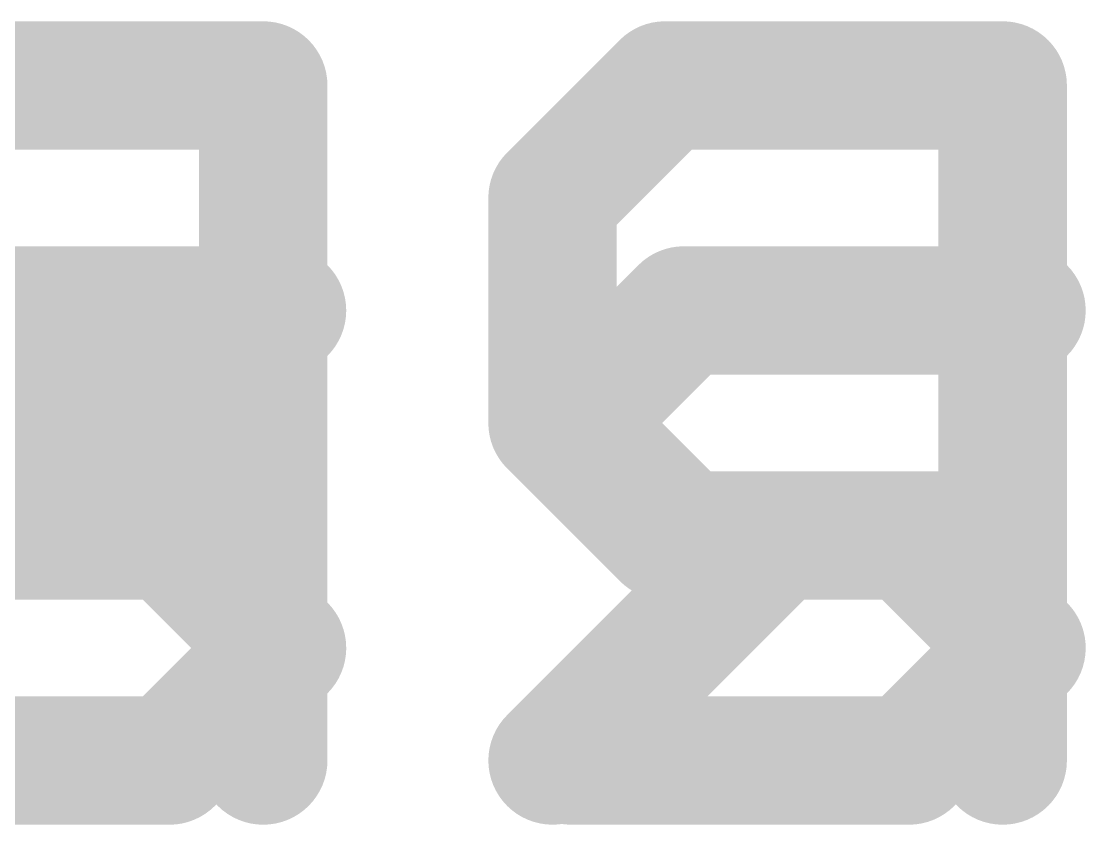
# Model space of a CAD drawing. Extents: x -19.1 to 53.5, y -15.6 to 59.8.
# Drawn here: x 32.636 to 34.32, y 17.78 to 19.051 of the extents above; entities that cross this region are included whole.
import ezdxf

# ---------------------------------------------------------------- set-up
doc = ezdxf.new("R2010")
doc.units = 0
doc.layers.add('21', color=41, linetype='CONTINUOUS')
doc.layers.add('22', color=40, linetype='CONTINUOUS')

msp = doc.modelspace()

# ---------------------------------------------------------------- linework, layer by layer
at = {"layer": '21', "const_width": 0.2032}
for points in [[(32.5148, 18.5934), (33.0487, 18.5934)], [(33.5063, 18.4155), (33.6842, 18.5934)], [(33.6842, 18.5934), (34.2181, 18.5934)], [(33.6842, 18.2375), (33.5063, 18.4155)], [(32.8707, 18.2375), (32.5148, 18.2375)], [(33.0487, 18.0596), (32.8707, 18.2375)], [(34.0401, 18.2375), (33.6842, 18.2375)], [(34.2181, 18.0596), (34.0401, 18.2375)], [(32.8707, 17.8816), (33.0487, 18.0596)], [(34.0401, 17.8816), (34.2181, 18.0596)], [(32.3369, 17.8816), (32.8707, 17.8816)], [(33.5063, 17.8816), (34.0401, 17.8816)]]:
    msp.add_lwpolyline(points, dxfattribs=at)
at = {"layer": '21', "const_width": 0.1016}
for points in [[(33.0487, 18.5426, 1), (33.0487, 18.6442)], [(33.6842, 18.6442, 1), (33.6842, 18.5426)], [(33.7201, 18.5575, 1), (33.6483, 18.6293)], [(34.2181, 18.5426, 1), (34.2181, 18.6442)], [(33.5422, 18.4514, 1), (33.4703, 18.3795)], [(33.4703, 18.4514, 1), (33.5422, 18.3795)], [(32.9066, 18.2734, 1), (32.8348, 18.2016)], [(32.8707, 18.1867, 1), (32.8707, 18.2883)], [(33.6842, 18.2883, 1), (33.6842, 18.1867)], [(34.076, 18.2734, 1), (34.0042, 18.2016)], [(34.0401, 18.1867, 1), (34.0401, 18.2883)], [(33.6483, 18.2016, 1), (33.7201, 18.2734)], [(33.0846, 18.0236, 1), (33.0127, 18.0955)], [(33.0127, 18.0236, 1), (33.0846, 18.0955)], [(34.254, 18.0236, 1), (34.1821, 18.0955)], [(34.1821, 18.0236, 1), (34.254, 18.0955)], [(32.8707, 17.8308, 1), (32.8707, 17.9324)], [(33.5063, 17.9324, 1), (33.5063, 17.8308)], [(34.0401, 17.8308, 1), (34.0401, 17.9324)], [(32.8348, 17.9175, 1), (32.9066, 17.8457)], [(34.0042, 17.9175, 1), (34.076, 17.8457)]]:
    msp.add_lwpolyline(points, format="xyb", dxfattribs=at)
at = {"layer": '22', "const_width": 0.2032}
for points in [[(33.019, 18.9493), (32.3072, 18.9493)], [(33.019, 17.8816), (33.019, 18.9493)], [(33.6545, 18.9493), (33.4766, 18.7714)], [(34.1884, 18.9493), (33.6545, 18.9493)], [(34.1884, 17.8816), (34.1884, 18.9493)], [(33.4766, 18.7714), (33.4766, 18.4155)], [(33.019, 18.4155), (32.6631, 18.4155)], [(33.4766, 18.4155), (33.6545, 18.2375)], [(33.8325, 18.2375), (33.4766, 17.8816)], [(33.6545, 18.2375), (34.1884, 18.2375)]]:
    msp.add_lwpolyline(points, dxfattribs=at)
at = {"layer": '22', "const_width": 0.1016}
for points in [[(33.0698, 18.9493, 1), (32.9682, 18.9493)], [(33.019, 18.8985, 1), (33.019, 19.0001)], [(33.6545, 19.0001, 1), (33.6545, 18.8985)], [(33.6905, 18.9134, 1), (33.6186, 18.9852)], [(34.2392, 18.9493, 1), (34.1376, 18.9493)], [(34.1884, 18.8985, 1), (34.1884, 19.0001)], [(33.5274, 18.7714, 1), (33.4258, 18.7714)], [(33.4407, 18.8073, 1), (33.5125, 18.7354)], [(32.6631, 18.4663, 1), (32.6631, 18.3647)], [(33.019, 18.3647, 1), (33.019, 18.4663)], [(33.5125, 18.4514, 1), (33.4407, 18.3795)], [(33.4258, 18.4155, 1), (33.5274, 18.4155)], [(33.6545, 18.2883, 1), (33.6545, 18.1867)], [(33.8684, 18.2016, 1), (33.7966, 18.2734)], [(34.1884, 18.1867, 1), (34.1884, 18.2883)], [(33.6186, 18.2016, 1), (33.6905, 18.2734)], [(33.4407, 17.9175, 1), (33.5125, 17.8457)], [(32.9682, 17.8816, 1), (33.0698, 17.8816)], [(34.1376, 17.8816, 1), (34.2392, 17.8816)]]:
    msp.add_lwpolyline(points, format="xyb", dxfattribs=at)

doc.saveas('drawing.dxf')
